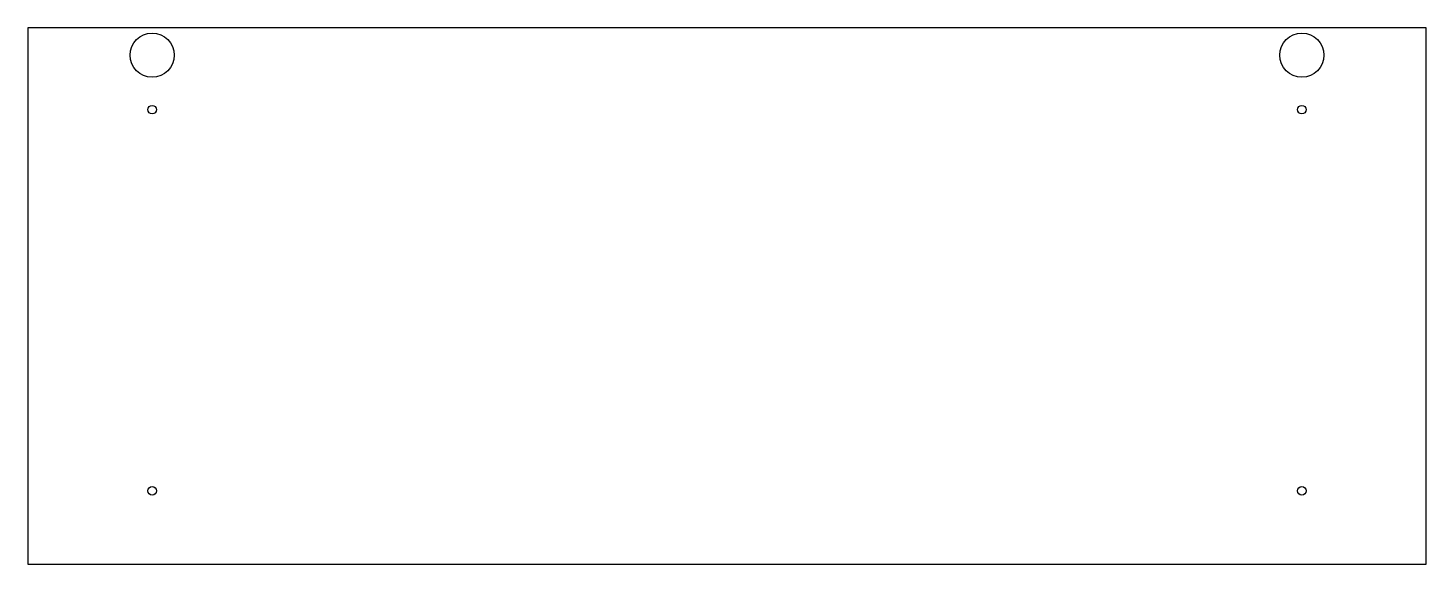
# Model space of a CAD drawing. Extents: x 0 to 822, y 0 to 315.
import ezdxf

# ---------------------------------------------------------------- set-up
doc = ezdxf.new("R2010")
doc.units = 0
for name, color, linetype in [('PANEL15K00', 7, 'CONTINUOUS'), ('VERTICA12K00', 7, 'CONTINUOUS'), ('VERTICA3K00', 7, 'CONTINUOUS')]:
    doc.layers.add(name, color=color, linetype=linetype)

msp = doc.modelspace()

# ---------------------------------------------------------------- linework, layer by layer
at = {"layer": 'PANEL15K00', "color": 0}
msp.add_lwpolyline([(0, 0), (822, 0), (822, 315), (0, 315)], close=True, dxfattribs=at)
at = {"layer": 'VERTICA12K00', "color": 0}
for centre in [(73, 299), (749, 299)]:
    msp.add_circle(centre, 13, dxfattribs=at)
at = {"layer": 'VERTICA3K00', "color": 0}
for centre in [(73, 267), (749, 267), (73, 43), (749, 43)]:
    msp.add_circle(centre, 2.5, dxfattribs=at)

doc.saveas('drawing.dxf')
